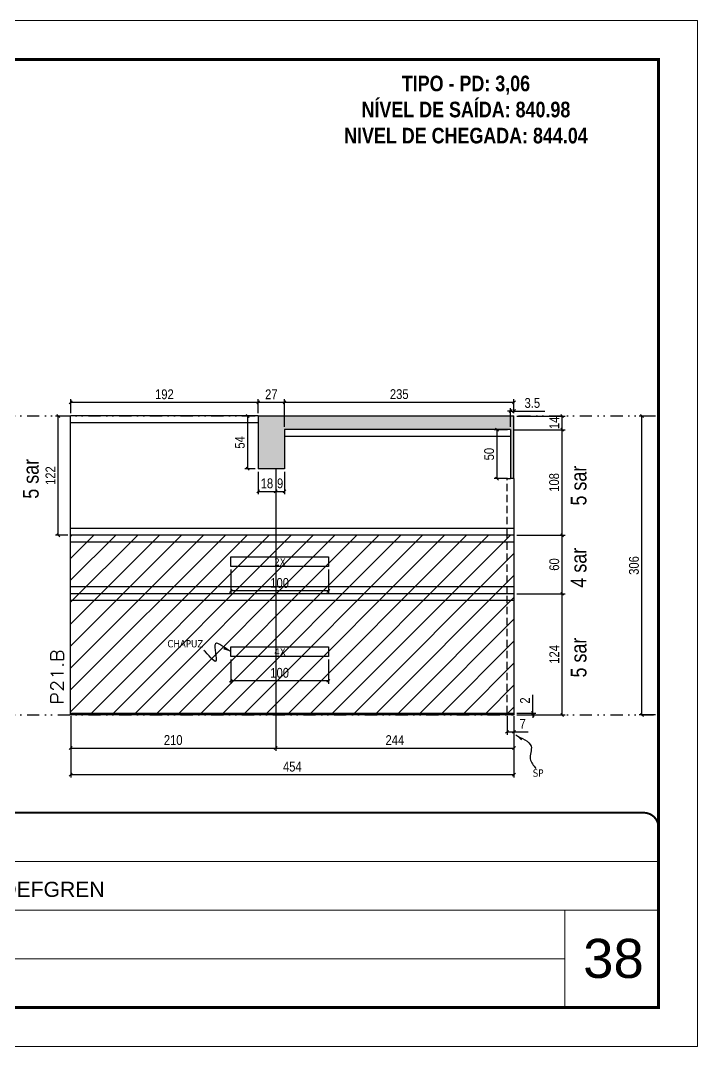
# Model space of a CAD drawing. Extents: x 14400 to 27878, y -21631 to 6985.
# Drawn here: x 16790 to 17483, y -4402 to -3352 of the extents above; entities that cross this region are included whole.
import ezdxf

# ---------------------------------------------------------------- set-up
doc = ezdxf.new("R2010")
doc.units = 0
for name, pattern in [('CONTINUO', [0]), ('DASHED', [0.75, 0.5, -0.25]), ('DIVIDE2', [0.625, 0.25, -0.125, 0, -0.125, 0, -0.125]), ('HIDDEN', [0.375, 0.25, -0.125])]:
    doc.linetypes.add(name, pattern=pattern)
for name, color, linetype, lineweight in [('CARIMBO', 255, 'Continuous', 9), ('Folhas', 255, 'Continuous', 9), ('Hachura', 251, 'Continuous', 9), ('SARRAFO DE PRESSAO', 251, 'DASHED', 9), ('Texto Seção', 7, 'Continuous', 15)]:
    doc.layers.add(name, color=color, linetype=linetype, lineweight=lineweight)
for name, color, linetype in [('COTA', 241, 'Continuous'), ('NOMENCLATURA', 7, 'Continuous'), ('Nível', 160, 'Continuous'), ('Painéis', 200, 'Continuous'), ('SARR_2.2x10', 60, 'Continuous'), ('SARR_2.2x7', 40, 'Continuous'), ('texto', 7, 'Continuous')]:
    doc.layers.add(name, color=color, linetype=linetype)
doc.styles.add('ARIAL', font='arial.ttf')
doc.styles.add('ARIAL_NARROW', font='ARIALN.TTF', dxfattribs={"height": 0.2})
doc.styles.add('COTA TECNICA', font='techl___.ttf', dxfattribs={"height": 10})
doc.styles.add('COTA TECNICA-50', font='techl___.ttf', dxfattribs={"height": 10})
doc.styles.add('REGUA-120', font='ROMANS.shx', dxfattribs={"height": 15})
doc.styles.add('ROMANC', font='techb___.ttf', dxfattribs={"height": 2.5})
doc.styles.get("Standard").update_dxf_attribs({"font": 'arial.ttf'})
doc.dimstyles.new('COTA PAINEL-50', dxfattribs={"dimtxt": 10, "dimasz": 3, "dimexe": 3, "dimexo": 3, "dimgap": 3, "dimtad": 1, "dimdec": 1, "dimzin": 12, "dimdsep": 46, "dimtxsty": 'COTA TECNICA-50', "dimblk1": 'OBLIQUE', "dimblk2": 'OBLIQUE', "dimsah": 1, "dimcen": 0.9, "dimclrd": 4, "dimclre": 4, "dimclrt": 240, "dimadec": 1, "dimazin": 3, "dimtfac": 1, "dimtdec": 1, "dimtmove": 0, "dimatfit": 3, "dimfxl": 1, "dimtolj": 1, "dimtzin": 12, "dimarcsym": 0})
doc.dimstyles.new('PAINEL', dxfattribs={"dimtxt": 10, "dimasz": 3, "dimexe": 3, "dimexo": 3, "dimgap": 3, "dimtad": 1, "dimdec": 1, "dimzin": 12, "dimdsep": 46, "dimtxsty": 'COTA TECNICA', "dimblk1": 'OBLIQUE', "dimblk2": 'OBLIQUE', "dimsah": 1, "dimcen": 0.9, "dimclrd": 4, "dimclre": 4, "dimclrt": 240, "dimadec": 1, "dimazin": 3, "dimtfac": 1, "dimtdec": 1, "dimtmove": 0, "dimatfit": 3, "dimfxl": 1, "dimtolj": 1, "dimtzin": 12, "dimarcsym": 0})
doc.dimstyles.get("Standard").update_dxf_attribs({"dimtxt": 0.18, "dimasz": 0.18, "dimexe": 0.18, "dimexo": 0.0625, "dimgap": 0.09, "dimtad": 0, "dimtih": 1, "dimtoh": 1, "dimdec": 4, "dimzin": 0, "dimdsep": 46, "dimtxsty": 'Standard', "dimcen": 0.09, "dimadec": 0, "dimazin": 0, "dimtfac": 1, "dimtdec": 4, "dimtofl": 0, "dimtmove": 0, "dimatfit": 3, "dimfxl": 1, "dimtolj": 1, "dimtzin": 0, "dimarcsym": 0})

# ---------------------------------------------------------------- blocks, each defined once
blk = doc.blocks.new('9999999999')
at = {"color": 30, "linetype": 'CONTINUO'}
for p, q in [((98564.6, 34379.6), (99584, 34379.6)), ((98564.6, 34329.8), (99488, 34329.8)), ((99584, 34329.8), (99488, 34329.8)), ((99488, 34329.8), (99488, 34230.2)), ((98564.6, 34280), (99488, 34280))]:
    blk.add_line(p, q, dxfattribs=at)
at = {"color": 30, "linetype": 'CONTINUO', "const_width": 2}
blk.add_lwpolyline([(99584, 34230.2), (99584, 34414.4, 0.414214), (99569, 34429.4), (98229, 34429.4, 0.414214), (98214, 34414.4), (98214, 34245.2, 0.414214), (98229, 34230.2), (99584, 34230.2)], format="xyb", dxfattribs=at)
at = {"layer": 'Folhas'}
blk.add_lwpolyline([(98139, 34190.2), (99624, 34190.2), (99624, 35240.2), (98139, 35240.2)], close=True, dxfattribs=at)
at = {"layer": 'Folhas', "color": 30, "const_width": 3}
blk.add_lwpolyline([(98214, 34230.2), (99584, 34230.2), (99584, 35200.2), (98214, 35200.2)], close=True, dxfattribs=at)
at = {"color": 7, "linetype": 'Continuous', "ltscale": 5, "style": 'ARIAL'}
blk.add_text('LEAF LOEFGREN', height=15.483, dxfattribs=at).set_placement((98837.7, 34343.3))
blk = doc.blocks.new('_Oblique')
at = {"color": 0, "linetype": 'ByBlock', "lineweight": -2}
blk.add_line((-0.5, -0.5), (0.5, 0.5), dxfattribs=at)
blk = doc.blocks.new('*D1997')
at = {"layer": 'COTA', "color": 4, "lineweight": -2, "transparency": 16777216}
for p, q in [((17288.5, -4064.2), (17288.5, -4083.4)), ((17295.5, -4066.2), (17295.5, -4083.4)), ((17288.5, -4080.4), (17295.5, -4080.4)), ((17295.5, -4080.4), (17310.2, -4080.4))]:
    blk.add_line(p, q, dxfattribs=at)
at = {"layer": 'Defpoints', "color": 0, "transparency": 16777216}
for p in [(17288.5, -4061.2), (17295.5, -4063.2), (17295.5, -4080.4)]:
    blk.add_point(p, dxfattribs=at)
at = {"layer": 'COTA', "color": 4, "lineweight": -2, "transparency": 16777216, "xscale": 3, "yscale": 3, "zscale": 3, "rotation": 180}
blk.add_blockref('_Oblique', (17288.5, -4080.4), dxfattribs=at)
at = {"layer": 'COTA', "color": 4, "lineweight": -2, "transparency": 16777216, "xscale": 3, "yscale": 3, "zscale": 3}
blk.add_blockref('_Oblique', (17295.5, -4080.4), dxfattribs=at)
at = {"layer": 'COTA', "color": 240, "transparency": 16777216, "insert": (17304.4, -4072.3), "char_height": 10, "attachment_point": 5, "style": 'COTA TECNICA-50'}
blk.add_mtext('\\A1;7', dxfattribs=at)
blk = doc.blocks.new('*D1998')
at = {"layer": 'COTA', "color": 4, "lineweight": -2, "transparency": 16777216}
for p, q in [((17314.8, -4061.2), (17314.8, -4042.4)), ((17298.5, -4061.2), (17317.8, -4061.2)), ((17298.5, -4063.2), (17317.8, -4063.2)), ((17314.8, -4063.2), (17314.8, -4061.2)), ((17314.8, -4063.2), (17314.8, -4066.2))]:
    blk.add_line(p, q, dxfattribs=at)
at = {"layer": 'Defpoints', "color": 0, "transparency": 16777216}
for p in [(17295.5, -4061.2), (17295.5, -4063.2), (17314.8, -4063.2)]:
    blk.add_point(p, dxfattribs=at)
at = {"layer": 'COTA', "color": 4, "lineweight": -2, "transparency": 16777216, "xscale": 3, "yscale": 3, "zscale": 3}
for p, rotation in [((17314.8, -4061.2), 270), ((17314.8, -4063.2), 90)]:
    blk.add_blockref('_Oblique', p, dxfattribs=dict(at, rotation=rotation))
at = {"layer": 'COTA', "color": 240, "transparency": 16777216, "insert": (17306.8, -4048.4), "char_height": 10, "attachment_point": 5, "rotation": 90, "style": 'COTA TECNICA-50'}
blk.add_mtext('\\A1;2', dxfattribs=at)
blk = doc.blocks.new('*D1999')
at = {"layer": 'COTA', "color": 4, "linetype": 'ByBlock', "lineweight": -2, "transparency": 16777216}
for p, q in [((17005.5, -4006.3), (17005.5, -4031.2)), ((17105.5, -4006.3), (17105.5, -4031.2)), ((17105.5, -4028.2), (17005.5, -4028.2))]:
    blk.add_line(p, q, dxfattribs=at)
at = {"layer": 'Defpoints', "color": 0, "linetype": 'ByBlock', "transparency": 16777216}
for p in [(17005.5, -4003.3), (17105.5, -4003.3), (17005.5, -4028.2)]:
    blk.add_point(p, dxfattribs=at)
at = {"layer": 'COTA', "color": 4, "linetype": 'ByBlock', "lineweight": -2, "transparency": 16777216, "xscale": 3, "yscale": 3, "zscale": 3, "rotation": 180}
blk.add_blockref('_Oblique', (17005.5, -4028.2), dxfattribs=at)
at = {"layer": 'COTA', "color": 4, "linetype": 'ByBlock', "lineweight": -2, "transparency": 16777216, "xscale": 3, "yscale": 3, "zscale": 3}
blk.add_blockref('_Oblique', (17105.5, -4028.2), dxfattribs=at)
at = {"layer": 'COTA', "color": 240, "linetype": 'ByBlock', "transparency": 16777216, "insert": (17055.5, -4020.1), "char_height": 10, "attachment_point": 5, "style": 'COTA TECNICA'}
blk.add_mtext('\\A1;100', dxfattribs=at)
blk = doc.blocks.new('*D2000')
at = {"layer": 'COTA', "color": 4, "lineweight": -2, "transparency": 16777216}
for p, q in [((16841.5, -4066.2), (16841.5, -4100)), ((17051.5, -4064.2), (17051.5, -4100)), ((16841.5, -4097), (17051.5, -4097))]:
    blk.add_line(p, q, dxfattribs=at)
at = {"layer": 'Defpoints', "color": 0, "transparency": 16777216}
for p in [(16841.5, -4063.2), (17051.5, -4061.2), (17051.5, -4097)]:
    blk.add_point(p, dxfattribs=at)
at = {"layer": 'COTA', "color": 4, "lineweight": -2, "transparency": 16777216, "xscale": 3, "yscale": 3, "zscale": 3, "rotation": 180}
blk.add_blockref('_Oblique', (16841.5, -4097), dxfattribs=at)
at = {"layer": 'COTA', "color": 4, "lineweight": -2, "transparency": 16777216, "xscale": 3, "yscale": 3, "zscale": 3}
blk.add_blockref('_Oblique', (17051.5, -4097), dxfattribs=at)
at = {"layer": 'COTA', "color": 240, "transparency": 16777216, "insert": (16946.5, -4088.9), "char_height": 10, "attachment_point": 5, "style": 'COTA TECNICA'}
blk.add_mtext('\\A1;210', dxfattribs=at)
blk = doc.blocks.new('*D2001')
at = {"layer": 'COTA', "color": 4, "lineweight": -2, "transparency": 16777216}
for p, q in [((17051.5, -4064.2), (17051.5, -4100)), ((17295.5, -4066.2), (17295.5, -4100)), ((17051.5, -4097), (17295.5, -4097))]:
    blk.add_line(p, q, dxfattribs=at)
at = {"layer": 'Defpoints', "color": 0, "transparency": 16777216}
for p in [(17051.5, -4061.2), (17295.5, -4063.2), (17295.5, -4097)]:
    blk.add_point(p, dxfattribs=at)
at = {"layer": 'COTA', "color": 4, "lineweight": -2, "transparency": 16777216, "xscale": 3, "yscale": 3, "zscale": 3, "rotation": 180}
blk.add_blockref('_Oblique', (17051.5, -4097), dxfattribs=at)
at = {"layer": 'COTA', "color": 4, "lineweight": -2, "transparency": 16777216, "xscale": 3, "yscale": 3, "zscale": 3}
blk.add_blockref('_Oblique', (17295.5, -4097), dxfattribs=at)
at = {"layer": 'COTA', "color": 240, "transparency": 16777216, "insert": (17173.5, -4088.9), "char_height": 10, "attachment_point": 5, "style": 'COTA TECNICA'}
blk.add_mtext('\\A1;244', dxfattribs=at)
blk = doc.blocks.new('*D2014')
at = {"layer": 'COTA', "color": 4, "lineweight": -2, "transparency": 16777216}
for p, q in [((17298.5, -3939.2), (17347.9, -3939.2)), ((17344.9, -4063.2), (17344.9, -3939.2)), ((17298.5, -4063.2), (17347.9, -4063.2))]:
    blk.add_line(p, q, dxfattribs=at)
at = {"layer": 'Defpoints', "color": 0, "transparency": 16777216}
for p in [(17295.5, -3939.2), (17344.9, -3939.2), (17295.5, -4063.2)]:
    blk.add_point(p, dxfattribs=at)
at = {"layer": 'COTA', "color": 4, "lineweight": -2, "transparency": 16777216, "xscale": 3, "yscale": 3, "zscale": 3}
for p, rotation in [((17344.9, -3939.2), 90), ((17344.9, -4063.2), 270)]:
    blk.add_blockref('_Oblique', p, dxfattribs=dict(at, rotation=rotation))
at = {"layer": 'COTA', "color": 240, "transparency": 16777216, "insert": (17336.8, -4001.2), "char_height": 10, "attachment_point": 5, "rotation": 90, "style": 'COTA TECNICA'}
blk.add_mtext('\\A1;124', dxfattribs=at)
blk = doc.blocks.new('*D2015')
at = {"layer": 'COTA', "color": 4, "lineweight": -2, "transparency": 16777216}
for p, q in [((17289, -3771.2), (17275.2, -3771.2)), ((17278.2, -3821.2), (17278.2, -3771.2)), ((17289, -3821.2), (17275.2, -3821.2))]:
    blk.add_line(p, q, dxfattribs=at)
at = {"layer": 'Defpoints', "color": 0, "transparency": 16777216}
for p in [(17278.2, -3771.2), (17292, -3771.2), (17292, -3821.2)]:
    blk.add_point(p, dxfattribs=at)
at = {"layer": 'COTA', "color": 4, "lineweight": -2, "transparency": 16777216, "xscale": 3, "yscale": 3, "zscale": 3}
for p, rotation in [((17278.2, -3771.2), 90), ((17278.2, -3821.2), 270)]:
    blk.add_blockref('_Oblique', p, dxfattribs=dict(at, rotation=rotation))
at = {"layer": 'COTA', "color": 240, "transparency": 16777216, "insert": (17270.1, -3796.2), "char_height": 10, "attachment_point": 5, "rotation": 90, "style": 'COTA TECNICA'}
blk.add_mtext('\\A1;50', dxfattribs=at)
blk = doc.blocks.new('*D2016')
at = {"layer": 'COTA', "color": 4, "lineweight": -2, "transparency": 16777216}
for p, q in [((17030.5, -3757.2), (17019.9, -3757.2)), ((17022.9, -3811.2), (17022.9, -3757.2)), ((17030.5, -3811.2), (17019.9, -3811.2))]:
    blk.add_line(p, q, dxfattribs=at)
at = {"layer": 'Defpoints', "color": 0, "transparency": 16777216}
for p in [(17022.9, -3757.2), (17033.5, -3757.2), (17033.5, -3811.2)]:
    blk.add_point(p, dxfattribs=at)
at = {"layer": 'COTA', "color": 4, "lineweight": -2, "transparency": 16777216, "xscale": 3, "yscale": 3, "zscale": 3}
for p, rotation in [((17022.9, -3757.2), 90), ((17022.9, -3811.2), 270)]:
    blk.add_blockref('_Oblique', p, dxfattribs=dict(at, rotation=rotation))
at = {"layer": 'COTA', "color": 240, "transparency": 16777216, "insert": (17014.8, -3784.2), "char_height": 10, "attachment_point": 5, "rotation": 90, "style": 'COTA TECNICA'}
blk.add_mtext('\\A1;54', dxfattribs=at)
blk = doc.blocks.new('*D2019')
at = {"layer": 'COTA', "color": 4, "lineweight": -2, "transparency": 16777216}
for p, q in [((17298.5, -3757.2), (17347.9, -3757.2)), ((17344.9, -3771.2), (17344.9, -3757.2)), ((17295, -3771.2), (17347.9, -3771.2))]:
    blk.add_line(p, q, dxfattribs=at)
at = {"layer": 'Defpoints', "color": 0, "transparency": 16777216}
for p in [(17295.5, -3757.2), (17344.9, -3757.2), (17292, -3771.2)]:
    blk.add_point(p, dxfattribs=at)
at = {"layer": 'COTA', "color": 4, "lineweight": -2, "transparency": 16777216, "xscale": 3, "yscale": 3, "zscale": 3}
for p, rotation in [((17344.9, -3757.2), 90), ((17344.9, -3771.2), 270)]:
    blk.add_blockref('_Oblique', p, dxfattribs=dict(at, rotation=rotation))
at = {"layer": 'COTA', "color": 240, "transparency": 16777216, "insert": (17336.8, -3764.2), "char_height": 10, "attachment_point": 5, "rotation": 90, "style": 'COTA TECNICA'}
blk.add_mtext('\\A1;14', dxfattribs=at)
blk = doc.blocks.new('*D2020')
at = {"layer": 'COTA', "color": 4, "lineweight": -2, "transparency": 16777216}
for p, q in [((17033.5, -3814.2), (17033.5, -3837.3)), ((17051.5, -3814.2), (17051.5, -3837.3)), ((17033.5, -3834.3), (17051.5, -3834.3))]:
    blk.add_line(p, q, dxfattribs=at)
at = {"layer": 'Defpoints', "color": 0, "transparency": 16777216}
for p in [(17033.5, -3811.2), (17051.5, -3811.2), (17051.5, -3834.3)]:
    blk.add_point(p, dxfattribs=at)
at = {"layer": 'COTA', "color": 4, "lineweight": -2, "transparency": 16777216, "xscale": 3, "yscale": 3, "zscale": 3, "rotation": 180}
blk.add_blockref('_Oblique', (17033.5, -3834.3), dxfattribs=at)
at = {"layer": 'COTA', "color": 4, "lineweight": -2, "transparency": 16777216, "xscale": 3, "yscale": 3, "zscale": 3}
blk.add_blockref('_Oblique', (17051.5, -3834.3), dxfattribs=at)
at = {"layer": 'COTA', "color": 240, "transparency": 16777216, "insert": (17042.5, -3826.2), "char_height": 10, "attachment_point": 5, "style": 'COTA TECNICA'}
blk.add_mtext('\\A1;18', dxfattribs=at)
blk = doc.blocks.new('*D2021')
at = {"layer": 'COTA', "color": 4, "lineweight": -2, "transparency": 16777216}
for p, q in [((17051.5, -3814.2), (17051.5, -3837.3)), ((17060.5, -3814.2), (17060.5, -3837.3)), ((17051.5, -3834.3), (17060.5, -3834.3))]:
    blk.add_line(p, q, dxfattribs=at)
at = {"layer": 'Defpoints', "color": 0, "transparency": 16777216}
for p in [(17051.5, -3811.2), (17060.5, -3811.2), (17060.5, -3834.3)]:
    blk.add_point(p, dxfattribs=at)
at = {"layer": 'COTA', "color": 4, "lineweight": -2, "transparency": 16777216, "xscale": 3, "yscale": 3, "zscale": 3, "rotation": 180}
blk.add_blockref('_Oblique', (17051.5, -3834.3), dxfattribs=at)
at = {"layer": 'COTA', "color": 4, "lineweight": -2, "transparency": 16777216, "xscale": 3, "yscale": 3, "zscale": 3}
blk.add_blockref('_Oblique', (17060.5, -3834.3), dxfattribs=at)
at = {"layer": 'COTA', "color": 240, "transparency": 16777216, "insert": (17056, -3826.2), "char_height": 10, "attachment_point": 5, "style": 'COTA TECNICA'}
blk.add_mtext('\\A1;9', dxfattribs=at)
blk = doc.blocks.new('*D2022')
at = {"layer": 'COTA', "color": 4, "lineweight": -2, "transparency": 16777216}
for p, q in [((17292, -3752.2), (17289, -3752.2)), ((17292, -3768.2), (17292, -3749.2)), ((17292, -3752.2), (17295.5, -3752.2)), ((17295.5, -3754.2), (17295.5, -3749.2)), ((17295.5, -3752.2), (17327.1, -3752.2))]:
    blk.add_line(p, q, dxfattribs=at)
at = {"layer": 'Defpoints', "color": 0, "transparency": 16777216}
for p in [(17295.5, -3752.2), (17295.5, -3757.2), (17292, -3771.2)]:
    blk.add_point(p, dxfattribs=at)
at = {"layer": 'COTA', "color": 4, "lineweight": -2, "transparency": 16777216, "xscale": 3, "yscale": 3, "zscale": 3}
blk.add_blockref('_Oblique', (17292, -3752.2), dxfattribs=at)
at = {"layer": 'COTA', "color": 4, "lineweight": -2, "transparency": 16777216, "xscale": 3, "yscale": 3, "zscale": 3, "rotation": 180}
blk.add_blockref('_Oblique', (17295.5, -3752.2), dxfattribs=at)
at = {"layer": 'COTA', "color": 240, "transparency": 16777216, "insert": (17314.3, -3743.9), "char_height": 10, "attachment_point": 5, "style": 'COTA TECNICA'}
blk.add_mtext('\\A1;3.5', dxfattribs=at)
blk = doc.blocks.new('*D2024')
at = {"layer": 'COTA', "color": 4, "lineweight": -2, "transparency": 16777216}
for p, q in [((17295, -3771.2), (17347.9, -3771.2)), ((17344.9, -3879.2), (17344.9, -3771.2)), ((17298.5, -3879.2), (17347.9, -3879.2))]:
    blk.add_line(p, q, dxfattribs=at)
at = {"layer": 'Defpoints', "color": 0, "transparency": 16777216}
for p in [(17292, -3771.2), (17344.9, -3771.2), (17295.5, -3879.2)]:
    blk.add_point(p, dxfattribs=at)
at = {"layer": 'COTA', "color": 4, "lineweight": -2, "transparency": 16777216, "xscale": 3, "yscale": 3, "zscale": 3}
for p, rotation in [((17344.9, -3771.2), 90), ((17344.9, -3879.2), 270)]:
    blk.add_blockref('_Oblique', p, dxfattribs=dict(at, rotation=rotation))
at = {"layer": 'COTA', "color": 240, "transparency": 16777216, "insert": (17336.7, -3825.2), "char_height": 10, "attachment_point": 5, "rotation": 90, "style": 'COTA TECNICA'}
blk.add_mtext('\\A1;108', dxfattribs=at)
blk = doc.blocks.new('*D2028')
at = {"layer": 'COTA', "color": 4, "lineweight": -2, "transparency": 16777216}
for p, q in [((17440.5, -3757.2), (17423.6, -3757.2)), ((17426.6, -4063.2), (17426.6, -3757.2)), ((17440.5, -4063.2), (17423.6, -4063.2))]:
    blk.add_line(p, q, dxfattribs=at)
at = {"layer": 'Defpoints', "color": 0, "transparency": 16777216}
for p in [(17426.6, -3757.2), (17443.5, -3757.2), (17443.5, -4063.2)]:
    blk.add_point(p, dxfattribs=at)
at = {"layer": 'COTA', "color": 4, "lineweight": -2, "transparency": 16777216, "xscale": 3, "yscale": 3, "zscale": 3}
for p, rotation in [((17426.6, -3757.2), 90), ((17426.6, -4063.2), 270)]:
    blk.add_blockref('_Oblique', p, dxfattribs=dict(at, rotation=rotation))
at = {"layer": 'COTA', "color": 240, "transparency": 16777216, "insert": (17418.4, -3910.2), "char_height": 10, "attachment_point": 5, "rotation": 90, "style": 'COTA TECNICA'}
blk.add_mtext('\\A1;306', dxfattribs=at)
blk = doc.blocks.new('*D2031')
at = {"layer": 'COTA', "color": 4, "lineweight": -2, "transparency": 16777216}
for p, q in [((16841.5, -3754.2), (16841.5, -3740.1)), ((16841.5, -3743.1), (17033.5, -3743.1)), ((17033.5, -3754.2), (17033.5, -3740.1))]:
    blk.add_line(p, q, dxfattribs=at)
at = {"layer": 'Defpoints', "color": 0, "transparency": 16777216}
for p in [(17033.5, -3743.1), (16841.5, -3757.2), (17033.5, -3757.2)]:
    blk.add_point(p, dxfattribs=at)
at = {"layer": 'COTA', "color": 4, "lineweight": -2, "transparency": 16777216, "xscale": 3, "yscale": 3, "zscale": 3, "rotation": 180}
blk.add_blockref('_Oblique', (16841.5, -3743.1), dxfattribs=at)
at = {"layer": 'COTA', "color": 4, "lineweight": -2, "transparency": 16777216, "xscale": 3, "yscale": 3, "zscale": 3}
blk.add_blockref('_Oblique', (17033.5, -3743.1), dxfattribs=at)
at = {"layer": 'COTA', "color": 240, "transparency": 16777216, "insert": (16937.5, -3735), "char_height": 10, "attachment_point": 5, "style": 'COTA TECNICA'}
blk.add_mtext('\\A1;192', dxfattribs=at)
blk = doc.blocks.new('*D2032')
at = {"layer": 'COTA', "color": 4, "lineweight": -2, "transparency": 16777216}
for p, q in [((17033.5, -3754.2), (17033.5, -3740.1)), ((17033.5, -3743.1), (17060.5, -3743.1)), ((17060.5, -3768.2), (17060.5, -3740.1))]:
    blk.add_line(p, q, dxfattribs=at)
at = {"layer": 'Defpoints', "color": 0, "transparency": 16777216}
for p in [(17060.5, -3743.1), (17033.5, -3757.2), (17060.5, -3771.2)]:
    blk.add_point(p, dxfattribs=at)
at = {"layer": 'COTA', "color": 4, "lineweight": -2, "transparency": 16777216, "xscale": 3, "yscale": 3, "zscale": 3, "rotation": 180}
blk.add_blockref('_Oblique', (17033.5, -3743.1), dxfattribs=at)
at = {"layer": 'COTA', "color": 4, "lineweight": -2, "transparency": 16777216, "xscale": 3, "yscale": 3, "zscale": 3}
blk.add_blockref('_Oblique', (17060.5, -3743.1), dxfattribs=at)
at = {"layer": 'COTA', "color": 240, "transparency": 16777216, "insert": (17047, -3735), "char_height": 10, "attachment_point": 5, "style": 'COTA TECNICA'}
blk.add_mtext('\\A1;27', dxfattribs=at)
blk = doc.blocks.new('*D2033')
at = {"layer": 'COTA', "color": 4, "lineweight": -2, "transparency": 16777216}
for p, q in [((17060.5, -3768.2), (17060.5, -3740.1)), ((17060.5, -3743.1), (17295.5, -3743.1)), ((17295.5, -3754.2), (17295.5, -3740.1))]:
    blk.add_line(p, q, dxfattribs=at)
at = {"layer": 'Defpoints', "color": 0, "transparency": 16777216}
for p in [(17295.5, -3743.1), (17295.5, -3757.2), (17060.5, -3771.2)]:
    blk.add_point(p, dxfattribs=at)
at = {"layer": 'COTA', "color": 4, "lineweight": -2, "transparency": 16777216, "xscale": 3, "yscale": 3, "zscale": 3, "rotation": 180}
blk.add_blockref('_Oblique', (17060.5, -3743.1), dxfattribs=at)
at = {"layer": 'COTA', "color": 4, "lineweight": -2, "transparency": 16777216, "xscale": 3, "yscale": 3, "zscale": 3}
blk.add_blockref('_Oblique', (17295.5, -3743.1), dxfattribs=at)
at = {"layer": 'COTA', "color": 240, "transparency": 16777216, "insert": (17178, -3734.9), "char_height": 10, "attachment_point": 5, "style": 'COTA TECNICA'}
blk.add_mtext('\\A1;235', dxfattribs=at)
blk = doc.blocks.new('*D2034')
at = {"layer": 'COTA', "color": 4, "lineweight": -2, "transparency": 16777216}
for p, q in [((17298.5, -3879.2), (17347.9, -3879.2)), ((17344.9, -3939.2), (17344.9, -3879.2)), ((17298.5, -3939.2), (17347.9, -3939.2))]:
    blk.add_line(p, q, dxfattribs=at)
at = {"layer": 'Defpoints', "color": 0, "transparency": 16777216}
for p in [(17295.5, -3879.2), (17344.9, -3879.2), (17295.5, -3939.2)]:
    blk.add_point(p, dxfattribs=at)
at = {"layer": 'COTA', "color": 4, "lineweight": -2, "transparency": 16777216, "xscale": 3, "yscale": 3, "zscale": 3}
for p, rotation in [((17344.9, -3879.2), 90), ((17344.9, -3939.2), 270)]:
    blk.add_blockref('_Oblique', p, dxfattribs=dict(at, rotation=rotation))
at = {"layer": 'COTA', "color": 240, "transparency": 16777216, "insert": (17336.8, -3909.2), "char_height": 10, "attachment_point": 5, "rotation": 90, "style": 'COTA TECNICA'}
blk.add_mtext('\\A1;60', dxfattribs=at)
blk = doc.blocks.new('*D2035')
at = {"layer": 'COTA', "color": 4, "lineweight": -2, "transparency": 16777216}
for p, q in [((16838.5, -3757.2), (16825.8, -3757.2)), ((16828.8, -3879.2), (16828.8, -3757.2)), ((16838.5, -3879.2), (16825.8, -3879.2))]:
    blk.add_line(p, q, dxfattribs=at)
at = {"layer": 'Defpoints', "color": 0, "transparency": 16777216}
for p in [(16828.8, -3757.2), (16841.5, -3757.2), (16841.5, -3879.2)]:
    blk.add_point(p, dxfattribs=at)
at = {"layer": 'COTA', "color": 4, "lineweight": -2, "transparency": 16777216, "xscale": 3, "yscale": 3, "zscale": 3}
for p, rotation in [((16828.8, -3757.2), 90), ((16828.8, -3879.2), 270)]:
    blk.add_blockref('_Oblique', p, dxfattribs=dict(at, rotation=rotation))
at = {"layer": 'COTA', "color": 240, "transparency": 16777216, "insert": (16820.8, -3818.2), "char_height": 10, "attachment_point": 5, "rotation": 90, "style": 'COTA TECNICA'}
blk.add_mtext('\\A1;122', dxfattribs=at)
blk = doc.blocks.new('*D2036')
at = {"layer": 'COTA', "color": 4, "linetype": 'ByBlock', "lineweight": -2, "transparency": 16777216}
for p, q in [((17005.5, -3914.3), (17005.5, -3939.2)), ((17105.5, -3914.3), (17105.5, -3939.2)), ((17105.5, -3936.2), (17005.5, -3936.2))]:
    blk.add_line(p, q, dxfattribs=at)
at = {"layer": 'Defpoints', "color": 0, "linetype": 'ByBlock', "transparency": 16777216}
for p in [(17005.5, -3911.3), (17105.5, -3911.3), (17005.5, -3936.2)]:
    blk.add_point(p, dxfattribs=at)
at = {"layer": 'COTA', "color": 4, "linetype": 'ByBlock', "lineweight": -2, "transparency": 16777216, "xscale": 3, "yscale": 3, "zscale": 3, "rotation": 180}
blk.add_blockref('_Oblique', (17005.5, -3936.2), dxfattribs=at)
at = {"layer": 'COTA', "color": 4, "linetype": 'ByBlock', "lineweight": -2, "transparency": 16777216, "xscale": 3, "yscale": 3, "zscale": 3}
blk.add_blockref('_Oblique', (17105.5, -3936.2), dxfattribs=at)
at = {"layer": 'COTA', "color": 240, "linetype": 'ByBlock', "transparency": 16777216, "insert": (17055.5, -3928.1), "char_height": 10, "attachment_point": 5, "style": 'COTA TECNICA'}
blk.add_mtext('\\A1;100', dxfattribs=at)
blk = doc.blocks.new('*D2869')
at = {"layer": 'COTA', "color": 4, "lineweight": -2, "transparency": 16777216}
for p, q in [((16841.5, -4064.2), (16841.5, -4127.2)), ((17295.5, -4064.2), (17295.5, -4127.2)), ((16841.5, -4124.2), (17295.5, -4124.2))]:
    blk.add_line(p, q, dxfattribs=at)
at = {"layer": 'Defpoints', "color": 0, "transparency": 16777216}
for p in [(16841.5, -4061.2), (17295.5, -4061.2), (17295.5, -4124.2)]:
    blk.add_point(p, dxfattribs=at)
at = {"layer": 'COTA', "color": 4, "lineweight": -2, "transparency": 16777216, "xscale": 3, "yscale": 3, "zscale": 3, "rotation": 180}
blk.add_blockref('_Oblique', (16841.5, -4124.2), dxfattribs=at)
at = {"layer": 'COTA', "color": 4, "lineweight": -2, "transparency": 16777216, "xscale": 3, "yscale": 3, "zscale": 3}
blk.add_blockref('_Oblique', (17295.5, -4124.2), dxfattribs=at)
at = {"layer": 'COTA', "color": 240, "transparency": 16777216, "insert": (17068.5, -4116.1), "char_height": 10, "attachment_point": 5, "style": 'COTA TECNICA'}
blk.add_mtext('\\A1;454', dxfattribs=at)

msp = doc.modelspace()

# ---------------------------------------------------------------- hatches: boundary and pattern name
at = {"layer": 'COTA'}
h = msp.add_hatch(dxfattribs=at)
h.set_pattern_fill('AR-CONC', color=256, scale=0.03)
h.set_pattern_definition([(50, (1585, -125), (5.4655401, -0.4781726), [0.5715, -6.2865]), (355, (1585, -125), (-1.0573026, 5.7317054), [0.4572, -5.0292175]), (100.451445, (1585.4555, -125.04), (4.4082374, 5.2535326), [0.4857003, -5.3427073]), (46.1842, (1585, -123.476), (8.1323712, -1.2612698), [0.85725, -9.42975]), (96.63556, (1585.678, -123.581), (7.122124, 7.4227837), [0.7285507, -8.0140682]), (351.18415, (1585, -123.476), (7.122124, 7.4227837), [0.685799, -7.543792]), (21, (1585.762, -123.857), (4.5484317, -3.067956), [0.5715, -6.2865]), (326, (1585.762, -123.857), (1.8540609, 5.525639), [0.4572, -5.0292]), (71.451445, (1586.141, -124.1127), (6.4024926, 2.457683), [0.4857003, -5.3426981]), (37.5, (1585, -125), (0.0926581, 2.53665117), [0, -4.96824, 0, -5.1054, 0, -5.04825]), (7.5, (1585, -125), (2.00458988, 3.00541724), [0, -2.91084, 0, -4.85394, 0, -1.92405]), (327.5, (1583.3007, -125), (4.06771786, -0.17186232), [0, -1.905, 0, -5.9436, 0, -7.8867]), (317.5, (1582.5387, -125), (4.44387544, 0.7627947), [0, -2.4765, 0, -3.94716, 0, -5.6007])])
h.paths.add_polyline_path([(17295.494, -3757.166), (17033.494, -3757.166), (17033.494, -3811.166), (17060.494, -3811.166), (17060.494, -3771.166), (17291.994, -3771.166), (17291.994, -3821.166), (17295.494, -3821.166)])
at = {"layer": 'Hachura'}
h = msp.add_hatch(dxfattribs=at)
h.set_pattern_fill('ANSI31', color=256, scale=5)
h.paths.add_polyline_path([(16408.749, -3757.166), (16204.749, -3757.166), (16204.749, -3821.166), (16170.749, -3821.166), (16170.749, -3879.166), (16408.749, -3879.166)])
h.paths.add_polyline_path([(16652.749, -3757.166), (16408.749, -3757.166), (16408.749, -3879.166), (16652.749, -3879.166)])
h.paths.add_polyline_path([(16652.749, -3879.166), (16408.749, -3879.166), (16408.749, -3939.166), (16652.749, -3939.166)])
h.paths.add_polyline_path([(16408.749, -3879.166), (16170.749, -3879.166), (16170.749, -3939.166), (16408.749, -3939.166)])
h.paths.add_polyline_path([(16408.749, -3939.166), (16170.749, -3939.166), (16170.749, -4061.166), (16408.749, -4061.166)])
h.paths.add_polyline_path([(16652.749, -3939.166), (16408.749, -3939.166), (16408.749, -4061.166), (16652.749, -4061.166)])
h.paths.add_polyline_path([(17051.494, -3939.166), (16841.494, -3939.166), (16841.494, -4061.166), (17051.494, -4061.166)])
h.paths.add_polyline_path([(17051.494, -3879.166), (16841.494, -3879.166), (16841.494, -3939.166), (17051.494, -3939.166)])
h.paths.add_polyline_path([(17295.494, -3879.166), (17051.494, -3879.166), (17051.494, -3939.166), (17295.494, -3939.166)])
h.paths.add_polyline_path([(17295.494, -3939.166), (17051.494, -3939.166), (17051.494, -4061.166), (17295.494, -4061.166)])

# ---------------------------------------------------------------- linework, layer by layer
at = {"layer": 'COTA'}
for p, q in [((17033.494, -3757.166), (17295.494, -3757.166)), ((17295.494, -3821.166), (17295.494, -3757.166)), ((17288.494, -3821.166), (17291.994, -3821.166))]:
    msp.add_line(p, q, dxfattribs=at)
at = {"layer": 'Nível', "color": 4, "linetype": 'DIVIDE2', "ltscale": 50}
for p, q in [((16073.467, -3757.166), (17443.467, -3757.166)), ((16073.467, -4063.166), (17443.467, -4063.166))]:
    msp.add_line(p, q, dxfattribs=at)
at = {"layer": 'Painéis'}
for p, q in [((16841.494, -4061.166), (16841.494, -3757.166)), ((17033.494, -3757.166), (16841.494, -3757.166)), ((17033.494, -3757.166), (17033.494, -3811.166)), ((17060.494, -3771.166), (17060.494, -3811.166)), ((17291.994, -3771.166), (17060.494, -3771.166)), ((17291.994, -3771.166), (17291.994, -3821.166)), ((17060.494, -3811.166), (17033.494, -3811.166)), ((17051.494, -3811.166), (17051.494, -4061.166)), ((17295.494, -3821.166), (17291.994, -3821.166)), ((17295.494, -3821.166), (17295.494, -4061.166)), ((17295.494, -3879.166), (16841.494, -3879.166)), ((17295.494, -3939.166), (16841.494, -3939.166))]:
    msp.add_line(p, q, dxfattribs=at)
msp.add_lwpolyline([(16841.494, -4061.166), (17295.494, -4061.166), (17295.494, -4063.166), (16841.494, -4063.166)], close=True, dxfattribs=at)
at = {"layer": 'SARR_2.2x10'}
for points in [[(17005.494, -3901.322), (17105.494, -3901.322), (17105.494, -3911.322), (17005.494, -3911.322)], [(17005.494, -3993.322), (17105.494, -3993.322), (17105.494, -4003.322), (17005.494, -4003.322)]]:
    msp.add_lwpolyline(points, close=True, dxfattribs=at)
at = {"layer": 'SARR_2.2x7'}
for p, q in [((17033.494, -3764.166), (16841.494, -3764.166)), ((17291.994, -3778.166), (17060.494, -3778.166)), ((17051.494, -3872.166), (16841.494, -3872.166)), ((17295.494, -3872.166), (17051.494, -3872.166)), ((17051.494, -3886.166), (16841.494, -3886.166)), ((17295.494, -3886.166), (17051.494, -3886.166)), ((17051.494, -3932.166), (16841.494, -3932.166)), ((17295.494, -3932.166), (17051.494, -3932.166)), ((17051.494, -3946.166), (16841.494, -3946.166)), ((17295.494, -3946.166), (17051.494, -3946.166))]:
    msp.add_line(p, q, dxfattribs=at)
at = {"layer": 'SARR_2.2x7', "linetype": 'HIDDEN', "ltscale": 30}
for p, q in [((17288.494, -3879.166), (17288.494, -3821.166)), ((17288.494, -3939.166), (17288.494, -3879.166)), ((17288.494, -4061.166), (17288.494, -3939.166))]:
    msp.add_line(p, q, dxfattribs=at)

# ---------------------------------------------------------------- block references
at = {"layer": 'SARRAFO DE PRESSAO', "color": 6, "linetype": 'ByBlock'}
msp.add_blockref('9999999999', (-82140.511, -38592.654), dxfattribs=at)

# ---------------------------------------------------------------- texts
at = {"layer": 'CARIMBO', "style": 'ARIAL'}
msp.add_text('38', height=40, dxfattribs=at).set_placement((17366.328, -4332.305))
at = {"layer": 'NOMENCLATURA', "style": 'ARIAL_NARROW'}
for s, p in [('5 sar', (16808.713, -3841.842)), ('5 sar', (17369.737, -3848.842)), ('4 sar', (17369.737, -3932.842)), ('5 sar', (17369.737, -4024.842))]:
    msp.add_text(s, height=16, rotation=90, dxfattribs=at).set_placement(p)
at = {"layer": 'NOMENCLATURA', "color": 2, "insert": (17246.306, -3408.863), "char_height": 16, "attachment_point": 2, "style": 'ROMANC'}
msp.add_mtext_dynamic_manual_height_columns('TIPO - PD: 3,06\\PNÍVEL DE SAÍDA: 840.98\\PNIVEL DE CHEGADA: 844.04', width=432.35115, gutter_width=1, heights=[0], dxfattribs=at)
at = {"layer": 'texto', "color": 0, "char_height": 7.5, "attachment_point": 5}
for s, insert in [('{\\fTahoma|b0|i0|c0|p34;\\C4;2X}', (17055.886, -3906.615)), ('{\\fTahoma|b0|i0|c0|p34;\\C4;CHAPUZ}', (16958.943, -3990.308)), ('{\\fTahoma|b0|i0|c0|p34;\\C4;4X}', (17055.886, -3998.615)), ('{\\fTahoma|b0|i0|c0|p34;\\C4;SP}', (17320.271, -4122.657))]:
    msp.add_mtext(s, dxfattribs=dict(at, insert=insert))
at = {"layer": 'Texto Seção', "style": 'REGUA-120', "width": 1.1}
msp.add_text('P21.B', height=13, rotation=90, dxfattribs=at).set_placement((16834.244, -4052.402))

# ---------------------------------------------------------------- dimensions: what is measured, and where the dimension line sits
at = {"layer": 'COTA'}
for base, p1, p2, dimstyle, picture, middle in [((17033.494, -3743.087), (16841.494, -3757.166), (17033.494, -3757.166), 'PAINEL', '*D2031', (16937.494, -3734.999)), ((17295.494, -3752.16), (17291.994, -3771.166), (17295.494, -3757.166), 'PAINEL', '*D2022', (17314.296, -3743.941)), ((17051.494, -3834.331), (17033.494, -3811.166), (17051.494, -3811.166), 'PAINEL', '*D2020', (17042.494, -3826.236)), ((17051.494, -4096.985), (16841.494, -4063.166), (17051.494, -4061.166), 'PAINEL', '*D2000', (16946.494, -4088.882)), ((17295.494, -4124.187), (16841.494, -4061.166), (17295.494, -4061.166), 'PAINEL', '*D2869', (17068.494, -4116.077)), ((17295.494, -4080.407), (17288.494, -4061.166), (17295.494, -4063.166), 'COTA PAINEL-50', '*D1997', (17304.359, -4072.334))]:
    dim = msp.add_linear_dim(base=base, p1=p1, p2=p2, dimstyle=dimstyle, dxfattribs=at)
    dim.commit()
    dim.dimension.update_dxf_attribs({"geometry": picture, "text_midpoint": middle})
for base, p1, p2, picture, middle in [((17060.494, -3743.087), (17033.494, -3757.166), (17060.494, -3771.166), '*D2032', (17046.994, -3735.014)), ((17295.494, -3743.087), (17060.494, -3771.166), (17295.494, -3757.166), '*D2033', (17177.994, -3734.867)), ((17295.494, -4096.985), (17051.494, -4061.166), (17295.494, -4063.166), '*D2001', (17173.494, -4088.912))]:
    dim = msp.add_linear_dim(base=base, p1=p1, p2=p2, dimstyle='PAINEL', override={"dimtmove": 1}, dxfattribs=at)
    dim.commit()
    dim.dimension.update_dxf_attribs({"geometry": picture, "text_midpoint": middle})
for base, p1, p2, picture, middle in [((16828.845, -3757.166), (16841.494, -3879.166), (16841.494, -3757.166), '*D2035', (16820.786, -3818.166)), ((17022.862, -3757.166), (17033.494, -3811.166), (17033.494, -3757.166), '*D2016', (17014.752, -3784.166)), ((17426.632, -3757.166), (17443.467, -4063.166), (17443.467, -3757.166), '*D2028', (17418.413, -3910.166)), ((17278.231, -3771.166), (17291.994, -3821.166), (17291.994, -3771.166), '*D2015', (17270.121, -3796.166)), ((17344.861, -3879.166), (17295.494, -3939.166), (17295.494, -3879.166), '*D2034', (17336.759, -3909.166)), ((17344.861, -3939.166), (17295.494, -4063.166), (17295.494, -3939.166), '*D2014', (17336.788, -4001.166))]:
    dim = msp.add_linear_dim(base=base, p1=p1, p2=p2, angle=90, dimstyle='PAINEL', dxfattribs=at)
    dim.commit()
    dim.dimension.update_dxf_attribs({"geometry": picture, "text_midpoint": middle})
for base, p1, p2, dimstyle, picture, middle in [((17344.861, -3757.166), (17291.994, -3771.166), (17295.494, -3757.166), 'PAINEL', '*D2019', (17344.861, -3764.166)), ((17314.752, -4063.166), (17295.494, -4061.166), (17295.494, -4063.166), 'COTA PAINEL-50', '*D1998', (17314.752, -4048.419))]:
    dim = msp.add_linear_dim(base=base, p1=p1, p2=p2, angle=90, dimstyle=dimstyle, dxfattribs=at)
    dim.commit()
    dim.dimension.update_dxf_attribs({"geometry": picture, "text_midpoint": middle, "dimtype": 160})
dim = msp.add_linear_dim(base=(17344.861, -3771.166), p1=(17295.494, -3879.166), p2=(17291.994, -3771.166), angle=90, dimstyle='PAINEL', override={"dimtmove": 1}, dxfattribs=at)
dim.commit()
dim.dimension.update_dxf_attribs({"geometry": '*D2024', "text_midpoint": (17336.737, -3825.166)})
dim = msp.add_linear_dim(base=(17060.494, -3834.331), p1=(17051.494, -3811.166), p2=(17060.494, -3811.166), dimstyle='PAINEL', override={"dimtmove": 1}, dxfattribs=at)
dim.commit()
dim.dimension.update_dxf_attribs({"geometry": '*D2021', "text_midpoint": (17055.994, -3834.331), "dimtype": 160})
at = {"layer": 'COTA', "linetype": 'ByBlock'}
for base, p1, p2, picture, middle in [((17005.494, -3936.249), (17105.494, -3911.322), (17005.494, -3911.322), '*D2036', (17055.494, -3928.147)), ((17005.494, -4028.249), (17105.494, -4003.322), (17005.494, -4003.322), '*D1999', (17055.494, -4020.147))]:
    dim = msp.add_linear_dim(base=base, p1=p1, p2=p2, dimstyle='PAINEL', dxfattribs=at)
    dim.commit()
    dim.dimension.update_dxf_attribs({"geometry": picture, "text_midpoint": middle})

# ---------------------------------------------------------------- leaders
at = {"layer": 'COTA', "path_type": 1}
for points in [[(17005.494, -3998.322), (16989.708, -3990.308), (16990.294, -4008.177), (16977.861, -3997.036)], [(17297.323, -4083.346), (17313.108, -4095.181), (17312.183, -4108.188), (17317.735, -4117.969)]]:
    msp.add_leader(points, dimstyle='Standard', override={"dimasz": 8}, dxfattribs=at)

doc.saveas('drawing.dxf')
